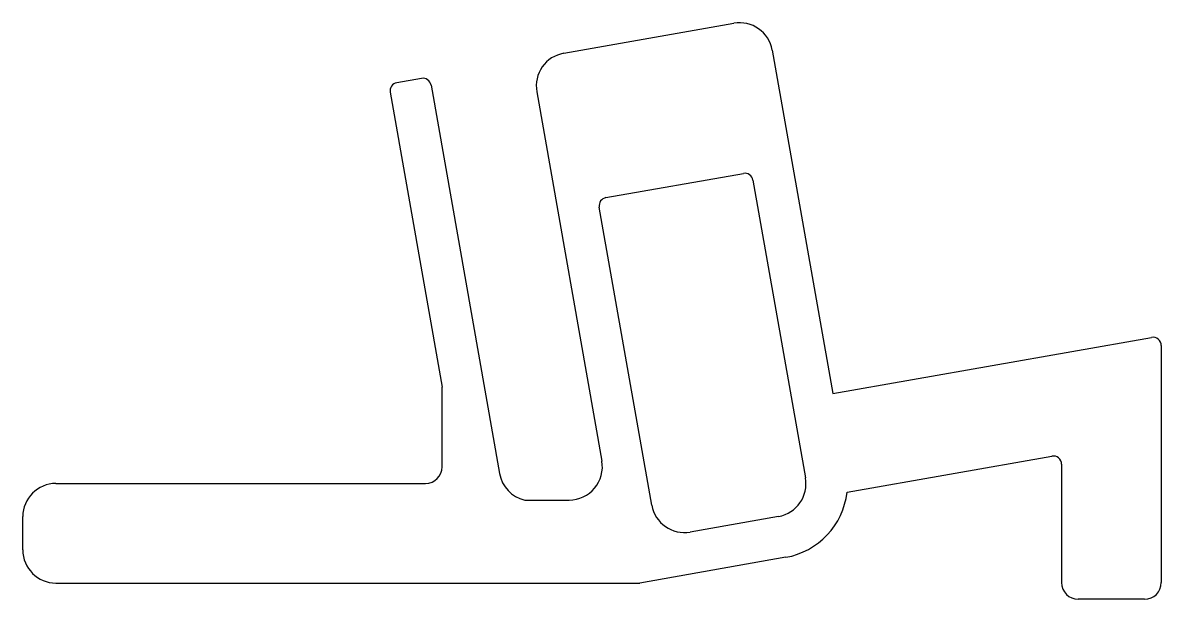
# Model space of a CAD drawing. Extents: x 2016.2 to 2084.7, y 2048.5 to 2083.2.
import ezdxf

# ---------------------------------------------------------------- set-up
doc = ezdxf.new("R2010")
doc.units = 0
doc.layers.add('KLEMME-KOPF', color=6, linetype='CONTINUOUS')

msp = doc.modelspace()

# ---------------------------------------------------------------- linework, layer by layer
at = {"layer": 'KLEMME-KOPF', "color": 0}
for p, q in [((2048.752, 2081.393), (2058.994, 2083.199)), ((2061.311, 2081.577), (2064.957, 2060.899)), ((2040.184, 2079.882), (2038.707, 2079.622)), ((2038.302, 2079.042), (2041.433, 2061.283)), ((2040.764, 2079.477), (2044.887, 2056.09)), ((2047.13, 2079.076), (2051.051, 2056.836)), ((2051.3, 2072.703), (2059.572, 2074.162)), ((2060.152, 2073.756), (2063.314, 2055.819)), ((2054.057, 2054.187), (2050.894, 2072.124)), ((2064.957, 2060.899), (2084.151, 2064.284)), ((2084.738, 2063.791), (2084.738, 2049.517)), ((2041.433, 2056.489), (2041.433, 2061.283)), ((2065.815, 2054.958), (2078.151, 2057.133)), ((2078.738, 2056.641), (2078.738, 2049.517)), ((2018.176, 2055.489), (2040.433, 2055.489)), ((2046.404, 2054.489), (2049.082, 2054.489)), ((2016.176, 2051.489), (2016.176, 2053.489)), ((2061.692, 2053.502), (2056.374, 2052.564)), ((2062.126, 2051.04), (2053.329, 2049.489)), ((2018.176, 2049.489), (2053.329, 2049.489)), ((2083.738, 2048.517), (2079.738, 2048.517))]:
    msp.add_line(p, q, dxfattribs=at)
for centre, radius, start, end in [((2059.342, 2081.229), 2, 10, 100), ((2049.1, 2079.423), 2, 100, 190), ((2038.794, 2079.129), 0.5, 100, 190), ((2040.271, 2079.39), 0.5, 10, 100), ((2059.659, 2073.669), 0.5, 10, 100), ((2051.387, 2072.211), 0.5, 100, 190), ((2084.238, 2063.791), 0.5, 0, 100), ((2078.238, 2056.641), 0.5, 0, 100), ((2040.433, 2056.489), 1, 270, 0), ((2049.082, 2056.489), 2, 270, 10), ((2046.857, 2056.437), 2, 190, 256.89414), ((2061.345, 2055.472), 2, 280, 10), ((2018.176, 2053.489), 2, 90, 180), ((2061.345, 2055.472), 4.5, 280, 353.44282), ((2056.027, 2054.534), 2, 190, 280), ((2018.176, 2051.489), 2, 180, 270), ((2079.738, 2049.517), 1, 180, 270), ((2083.738, 2049.517), 1, 270, 0)]:
    msp.add_arc(centre, radius, start, end, dxfattribs=at)

doc.saveas('drawing.dxf')
